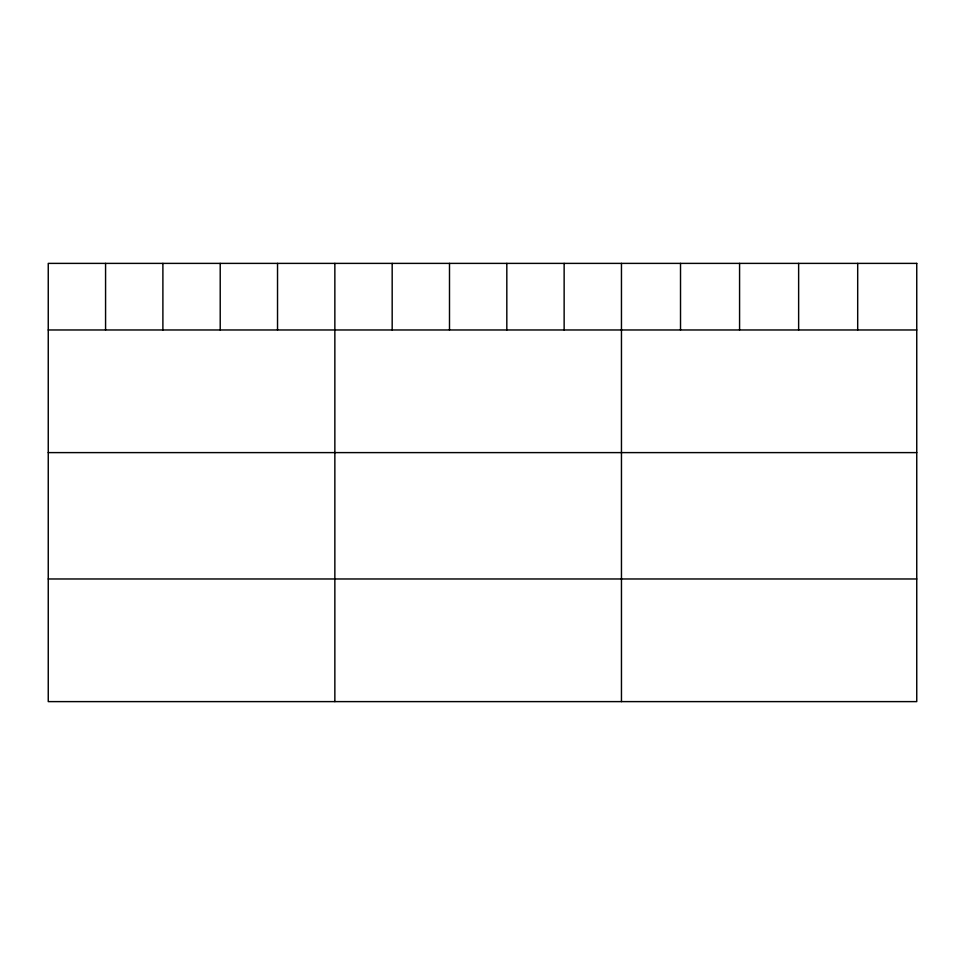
<?xml version="1.0" encoding="UTF-8"?>
<svg xmlns="http://www.w3.org/2000/svg" width="965" height="965" viewBox="0 0 965 965"><rect width="100%" height="100%" fill="white"/><g stroke="black" fill="none" stroke-linecap="round" stroke-linejoin="round"><path stroke-width="1.45" d="M48.25 329.97L916.75 329.97M48.25 452.609L916.75 452.609M48.25 578.976L916.75 578.976M857.692 263.385L857.692 329.97M798.634 263.385L798.634 329.97M739.576 263.385L739.576 329.97M680.518 263.385L680.518 329.97M621.46 263.385L621.46 701.615M564.139 263.385L564.139 329.97M506.818 263.385L506.818 329.97M449.497 263.385L449.497 329.97M392.176 263.385L392.176 329.97M334.855 263.385L334.855 701.615M277.534 263.385L277.534 329.97M220.213 263.385L220.213 329.97M162.892 263.385L162.892 329.97M105.571 263.385L105.571 329.97M916.75 263.385L48.25 263.385L48.25 701.615L916.75 701.615L916.75 263.385"/></g></svg>
